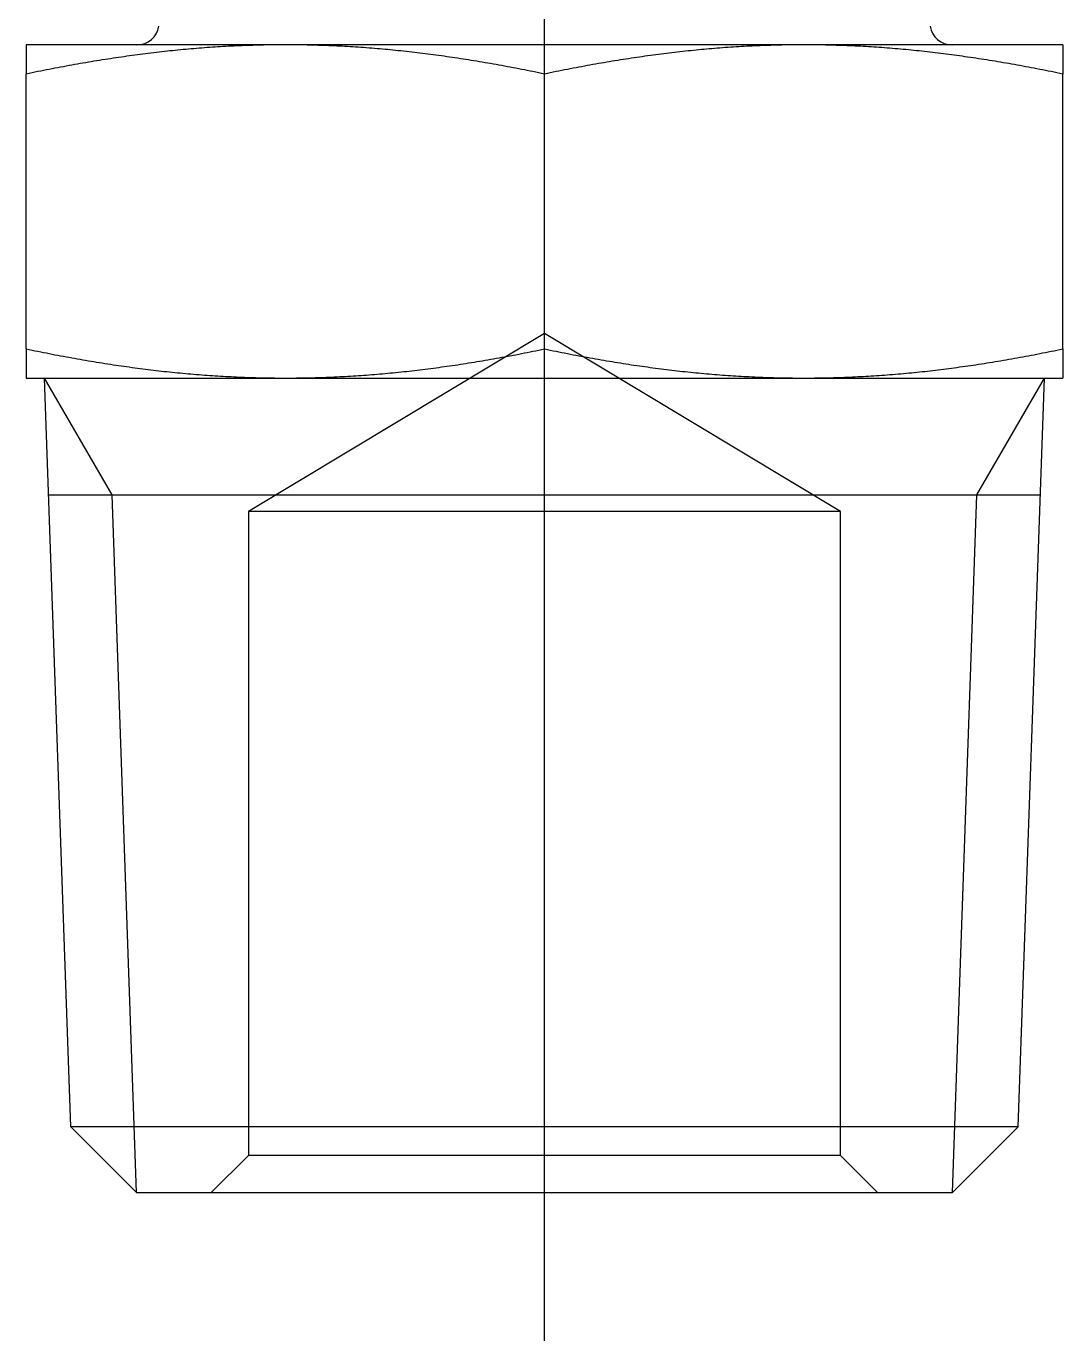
# Model space of a CAD drawing. Extents: x -35.3 to 52.3, y -45.8 to 8.8.
# Drawn here: x 35.81 to 49.81, y -28 to -10.25 of the extents above; entities that cross this region are included whole.
import ezdxf

# ---------------------------------------------------------------- set-up
doc = ezdxf.new("R2010")
doc.units = 0
doc.linetypes.add('CENTER', pattern=[50.8, 31.75, -6.35, 6.35, -6.35])
doc.linetypes.add('DASHED', pattern=[19.05, 12.7, -6.35])
doc.layers.get('0').update_dxf_attribs({"linetype": 'CONTINUOUS'})
doc.layers.add('CENTER', color=1, linetype='CENTER')

msp = doc.modelspace()

# ---------------------------------------------------------------- linework, layer by layer
at = {"color": 7, "linetype": 'CONTINUOUS'}
for p, q in [((39.314, -10.5), (35.814, -10.5)), ((35.814, -10.5), (35.814, -10.894)), ((46.314, -10.5), (39.314, -10.5)), ((49.814, -10.5), (46.314, -10.5)), ((49.814, -10.5), (49.814, -10.894)), ((35.814, -14.606), (35.814, -10.894)), ((42.814, -14.606), (42.814, -10.894)), ((49.814, -14.606), (49.814, -10.894)), ((35.814, -14.606), (35.814, -15)), ((49.814, -14.606), (49.814, -15)), ((35.814, -15), (39.314, -15)), ((36.415, -25.113), (36.062, -15)), ((36.062, -15), (49.567, -15)), ((39.314, -15), (46.314, -15)), ((46.314, -15), (49.814, -15)), ((49.214, -25.113), (49.567, -15)), ((36.117, -16.578), (49.512, -16.578)), ((49.214, -25.113), (36.415, -25.113)), ((37.302, -26), (36.415, -25.113)), ((48.327, -26), (49.214, -25.113)), ((37.302, -26), (48.327, -26))]:
    msp.add_line(p, q, dxfattribs=at)
at = {"color": 3, "linetype": 'DASHED'}
for p, q in [((42.814, -14.397), (38.814, -16.8)), ((46.814, -16.8), (42.814, -14.397)), ((38.814, -16.8), (38.814, -25.5)), ((46.814, -16.8), (38.814, -16.8)), ((46.814, -25.5), (46.814, -16.8)), ((38.814, -25.5), (38.314, -26)), ((46.814, -25.5), (38.814, -25.5)), ((47.314, -26), (46.814, -25.5))]:
    msp.add_line(p, q, dxfattribs=at)
at = {"color": 3, "linetype": 'CONTINUOUS'}
for p, q in [((36.973, -16.578), (36.062, -15)), ((48.656, -16.578), (49.567, -15)), ((37.302, -26), (36.973, -16.578)), ((48.327, -26), (48.656, -16.578))]:
    msp.add_line(p, q, dxfattribs=at)
at = {"color": 7}
for points in [[(39.315, -10.5, 0), (39.277, -10.5, 0), (39.24, -10.5, 0), (39.203, -10.5, 0), (39.166, -10.501, 0), (39.13, -10.501, 0), (39.093, -10.502, 0), (39.056, -10.502, 0), (39.019, -10.503, 0), (38.983, -10.504, 0), (38.946, -10.505, 0), (38.91, -10.506, 0), (38.873, -10.507, 0), (38.837, -10.508, 0), (38.8, -10.509, 0), (38.764, -10.511, 0), (38.728, -10.512, 0), (38.691, -10.513, 0), (38.655, -10.515, 0), (38.619, -10.517, 0), (38.583, -10.518, 0), (38.546, -10.52, 0), (38.51, -10.522, 0), (38.474, -10.524, 0), (38.438, -10.527, 0), (38.402, -10.529, 0), (38.366, -10.531, 0), (38.33, -10.533, 0), (38.294, -10.536, 0), (38.257, -10.538, 0), (38.221, -10.541, 0), (38.185, -10.544, 0), (38.149, -10.547, 0), (38.113, -10.55, 0), (38.077, -10.553, 0), (38.041, -10.556, 0), (38.005, -10.559, 0), (37.969, -10.562, 0), (37.933, -10.565, 0), (37.897, -10.569, 0), (37.861, -10.572, 0), (37.825, -10.576, 0), (37.789, -10.579, 0), (37.753, -10.583, 0), (37.717, -10.587, 0), (37.68, -10.591, 0), (37.644, -10.595, 0), (37.608, -10.599, 0), (37.572, -10.603, 0), (37.536, -10.607, 0), (37.499, -10.612, 0), (37.463, -10.616, 0), (37.427, -10.621, 0), (37.391, -10.625, 0), (37.354, -10.63, 0), (37.318, -10.635, 0), (37.281, -10.639, 0), (37.245, -10.644, 0), (37.208, -10.649, 0), (37.172, -10.655, 0), (37.135, -10.66, 0), (37.099, -10.665, 0), (37.062, -10.67, 0), (37.025, -10.676, 0), (36.988, -10.681, 0), (36.951, -10.687, 0), (36.915, -10.692, 0), (36.878, -10.698, 0), (36.841, -10.704, 0), (36.804, -10.71, 0), (36.766, -10.716, 0), (36.729, -10.722, 0), (36.692, -10.728, 0), (36.655, -10.734, 0), (36.617, -10.741, 0), (36.58, -10.747, 0), (36.542, -10.754, 0), (36.505, -10.76, 0), (36.467, -10.767, 0), (36.429, -10.774, 0), (36.392, -10.781, 0), (36.354, -10.788, 0), (36.316, -10.795, 0), (36.278, -10.802, 0), (36.24, -10.809, 0), (36.202, -10.816, 0), (36.163, -10.824, 0), (36.125, -10.831, 0), (36.086, -10.839, 0), (36.048, -10.846, 0), (36.009, -10.854, 0), (35.97, -10.862, 0), (35.932, -10.87, 0), (35.893, -10.878, 0), (35.854, -10.886, 0), (35.815, -10.894, 0)], [(42.815, -10.894, 0), (42.775, -10.886, 0), (42.736, -10.878, 0), (42.697, -10.87, 0), (42.658, -10.862, 0), (42.62, -10.854, 0), (42.581, -10.846, 0), (42.543, -10.839, 0), (42.504, -10.831, 0), (42.466, -10.824, 0), (42.427, -10.816, 0), (42.389, -10.809, 0), (42.351, -10.802, 0), (42.313, -10.795, 0), (42.275, -10.788, 0), (42.237, -10.781, 0), (42.199, -10.774, 0), (42.162, -10.767, 0), (42.124, -10.76, 0), (42.087, -10.754, 0), (42.049, -10.747, 0), (42.012, -10.741, 0), (41.974, -10.734, 0), (41.937, -10.728, 0), (41.9, -10.722, 0), (41.862, -10.716, 0), (41.825, -10.71, 0), (41.788, -10.704, 0), (41.751, -10.698, 0), (41.714, -10.692, 0), (41.678, -10.687, 0), (41.641, -10.681, 0), (41.604, -10.676, 0), (41.567, -10.67, 0), (41.53, -10.665, 0), (41.494, -10.66, 0), (41.457, -10.655, 0), (41.421, -10.649, 0), (41.384, -10.644, 0), (41.348, -10.639, 0), (41.311, -10.635, 0), (41.275, -10.63, 0), (41.238, -10.625, 0), (41.202, -10.621, 0), (41.166, -10.616, 0), (41.13, -10.612, 0), (41.093, -10.607, 0), (41.057, -10.603, 0), (41.021, -10.599, 0), (40.985, -10.595, 0), (40.949, -10.591, 0), (40.912, -10.587, 0), (40.876, -10.583, 0), (40.84, -10.579, 0), (40.804, -10.576, 0), (40.768, -10.572, 0), (40.732, -10.569, 0), (40.696, -10.565, 0), (40.66, -10.562, 0), (40.624, -10.559, 0), (40.588, -10.556, 0), (40.552, -10.553, 0), (40.516, -10.55, 0), (40.48, -10.547, 0), (40.444, -10.544, 0), (40.407, -10.541, 0), (40.371, -10.538, 0), (40.335, -10.536, 0), (40.299, -10.533, 0), (40.263, -10.531, 0), (40.227, -10.529, 0), (40.191, -10.527, 0), (40.155, -10.524, 0), (40.119, -10.522, 0), (40.083, -10.52, 0), (40.046, -10.518, 0), (40.01, -10.517, 0), (39.974, -10.515, 0), (39.938, -10.513, 0), (39.901, -10.512, 0), (39.865, -10.511, 0), (39.829, -10.509, 0), (39.792, -10.508, 0), (39.756, -10.507, 0), (39.719, -10.506, 0), (39.683, -10.505, 0), (39.646, -10.504, 0), (39.609, -10.503, 0), (39.573, -10.502, 0), (39.536, -10.502, 0), (39.499, -10.501, 0), (39.462, -10.501, 0), (39.425, -10.5, 0), (39.389, -10.5, 0), (39.352, -10.5, 0), (39.315, -10.5, 0)], [(46.315, -10.5, 0), (46.277, -10.5, 0), (46.24, -10.5, 0), (46.203, -10.5, 0), (46.166, -10.501, 0), (46.13, -10.501, 0), (46.093, -10.502, 0), (46.056, -10.502, 0), (46.019, -10.503, 0), (45.983, -10.504, 0), (45.946, -10.505, 0), (45.91, -10.506, 0), (45.873, -10.507, 0), (45.837, -10.508, 0), (45.8, -10.509, 0), (45.764, -10.511, 0), (45.728, -10.512, 0), (45.691, -10.513, 0), (45.655, -10.515, 0), (45.619, -10.517, 0), (45.583, -10.518, 0), (45.546, -10.52, 0), (45.51, -10.522, 0), (45.474, -10.524, 0), (45.438, -10.527, 0), (45.402, -10.529, 0), (45.366, -10.531, 0), (45.33, -10.533, 0), (45.294, -10.536, 0), (45.257, -10.538, 0), (45.221, -10.541, 0), (45.185, -10.544, 0), (45.149, -10.547, 0), (45.113, -10.55, 0), (45.077, -10.553, 0), (45.041, -10.556, 0), (45.005, -10.559, 0), (44.969, -10.562, 0), (44.933, -10.565, 0), (44.897, -10.569, 0), (44.861, -10.572, 0), (44.825, -10.576, 0), (44.789, -10.579, 0), (44.753, -10.583, 0), (44.717, -10.587, 0), (44.68, -10.591, 0), (44.644, -10.595, 0), (44.608, -10.599, 0), (44.572, -10.603, 0), (44.536, -10.607, 0), (44.499, -10.612, 0), (44.463, -10.616, 0), (44.427, -10.621, 0), (44.391, -10.625, 0), (44.354, -10.63, 0), (44.318, -10.635, 0), (44.281, -10.639, 0), (44.245, -10.644, 0), (44.208, -10.649, 0), (44.172, -10.655, 0), (44.135, -10.66, 0), (44.099, -10.665, 0), (44.062, -10.67, 0), (44.025, -10.676, 0), (43.988, -10.681, 0), (43.951, -10.687, 0), (43.915, -10.692, 0), (43.878, -10.698, 0), (43.841, -10.704, 0), (43.804, -10.71, 0), (43.766, -10.716, 0), (43.729, -10.722, 0), (43.692, -10.728, 0), (43.655, -10.734, 0), (43.617, -10.741, 0), (43.58, -10.747, 0), (43.542, -10.754, 0), (43.505, -10.76, 0), (43.467, -10.767, 0), (43.429, -10.774, 0), (43.392, -10.781, 0), (43.354, -10.788, 0), (43.316, -10.795, 0), (43.278, -10.802, 0), (43.24, -10.809, 0), (43.202, -10.816, 0), (43.163, -10.824, 0), (43.125, -10.831, 0), (43.086, -10.839, 0), (43.048, -10.846, 0), (43.009, -10.854, 0), (42.97, -10.862, 0), (42.932, -10.87, 0), (42.893, -10.878, 0), (42.854, -10.886, 0), (42.815, -10.894, 0)], [(49.815, -10.894, 0), (49.775, -10.886, 0), (49.736, -10.878, 0), (49.697, -10.87, 0), (49.658, -10.862, 0), (49.62, -10.854, 0), (49.581, -10.846, 0), (49.543, -10.839, 0), (49.504, -10.831, 0), (49.466, -10.824, 0), (49.427, -10.816, 0), (49.389, -10.809, 0), (49.351, -10.802, 0), (49.313, -10.795, 0), (49.275, -10.788, 0), (49.237, -10.781, 0), (49.199, -10.774, 0), (49.162, -10.767, 0), (49.124, -10.76, 0), (49.087, -10.754, 0), (49.049, -10.747, 0), (49.012, -10.741, 0), (48.974, -10.734, 0), (48.937, -10.728, 0), (48.9, -10.722, 0), (48.862, -10.716, 0), (48.825, -10.71, 0), (48.788, -10.704, 0), (48.751, -10.698, 0), (48.714, -10.692, 0), (48.678, -10.687, 0), (48.641, -10.681, 0), (48.604, -10.676, 0), (48.567, -10.67, 0), (48.53, -10.665, 0), (48.494, -10.66, 0), (48.457, -10.655, 0), (48.421, -10.649, 0), (48.384, -10.644, 0), (48.348, -10.639, 0), (48.311, -10.635, 0), (48.275, -10.63, 0), (48.238, -10.625, 0), (48.202, -10.621, 0), (48.166, -10.616, 0), (48.13, -10.612, 0), (48.093, -10.607, 0), (48.057, -10.603, 0), (48.021, -10.599, 0), (47.985, -10.595, 0), (47.949, -10.591, 0), (47.912, -10.587, 0), (47.876, -10.583, 0), (47.84, -10.579, 0), (47.804, -10.576, 0), (47.768, -10.572, 0), (47.732, -10.569, 0), (47.696, -10.565, 0), (47.66, -10.562, 0), (47.624, -10.559, 0), (47.588, -10.556, 0), (47.552, -10.553, 0), (47.516, -10.55, 0), (47.48, -10.547, 0), (47.444, -10.544, 0), (47.407, -10.541, 0), (47.371, -10.538, 0), (47.335, -10.536, 0), (47.299, -10.533, 0), (47.263, -10.531, 0), (47.227, -10.529, 0), (47.191, -10.527, 0), (47.155, -10.524, 0), (47.119, -10.522, 0), (47.083, -10.52, 0), (47.046, -10.518, 0), (47.01, -10.517, 0), (46.974, -10.515, 0), (46.938, -10.513, 0), (46.901, -10.512, 0), (46.865, -10.511, 0), (46.829, -10.509, 0), (46.792, -10.508, 0), (46.756, -10.507, 0), (46.719, -10.506, 0), (46.683, -10.505, 0), (46.646, -10.504, 0), (46.609, -10.503, 0), (46.573, -10.502, 0), (46.536, -10.502, 0), (46.499, -10.501, 0), (46.462, -10.501, 0), (46.425, -10.5, 0), (46.389, -10.5, 0), (46.352, -10.5, 0), (46.315, -10.5, 0)], [(35.815, -14.606, 0), (35.853, -14.614, 0), (35.892, -14.622, 0), (35.931, -14.63, 0), (35.97, -14.638, 0), (36.009, -14.646, 0), (36.047, -14.653, 0), (36.086, -14.661, 0), (36.124, -14.669, 0), (36.163, -14.676, 0), (36.201, -14.684, 0), (36.239, -14.691, 0), (36.277, -14.698, 0), (36.315, -14.705, 0), (36.353, -14.712, 0), (36.391, -14.719, 0), (36.428, -14.726, 0), (36.466, -14.733, 0), (36.504, -14.739, 0), (36.541, -14.746, 0), (36.579, -14.753, 0), (36.616, -14.759, 0), (36.653, -14.765, 0), (36.691, -14.772, 0), (36.728, -14.778, 0), (36.765, -14.784, 0), (36.802, -14.79, 0), (36.839, -14.796, 0), (36.876, -14.802, 0), (36.913, -14.807, 0), (36.95, -14.813, 0), (36.987, -14.819, 0), (37.023, -14.824, 0), (37.06, -14.829, 0), (37.097, -14.835, 0), (37.133, -14.84, 0), (37.17, -14.845, 0), (37.206, -14.85, 0), (37.243, -14.855, 0), (37.279, -14.86, 0), (37.316, -14.865, 0), (37.352, -14.87, 0), (37.389, -14.874, 0), (37.425, -14.879, 0), (37.461, -14.884, 0), (37.498, -14.888, 0), (37.534, -14.892, 0), (37.57, -14.897, 0), (37.606, -14.901, 0), (37.642, -14.905, 0), (37.678, -14.909, 0), (37.715, -14.913, 0), (37.751, -14.917, 0), (37.787, -14.92, 0), (37.823, -14.924, 0), (37.859, -14.928, 0), (37.895, -14.931, 0), (37.931, -14.934, 0), (37.967, -14.938, 0), (38.003, -14.941, 0), (38.039, -14.944, 0), (38.075, -14.947, 0), (38.111, -14.95, 0), (38.148, -14.953, 0), (38.184, -14.956, 0), (38.22, -14.959, 0), (38.256, -14.961, 0), (38.292, -14.964, 0), (38.328, -14.966, 0), (38.364, -14.969, 0), (38.4, -14.971, 0), (38.436, -14.973, 0), (38.473, -14.976, 0), (38.509, -14.978, 0), (38.545, -14.98, 0), (38.581, -14.981, 0), (38.617, -14.983, 0), (38.654, -14.985, 0), (38.69, -14.986, 0), (38.727, -14.988, 0), (38.763, -14.989, 0), (38.799, -14.991, 0), (38.836, -14.992, 0), (38.872, -14.993, 0), (38.909, -14.994, 0), (38.946, -14.995, 0), (38.982, -14.996, 0), (39.019, -14.997, 0), (39.056, -14.998, 0), (39.092, -14.998, 0), (39.129, -14.999, 0), (39.166, -14.999, 0), (39.203, -15, 0), (39.24, -15, 0), (39.277, -15, 0), (39.315, -15, 0)], [(39.315, -15, 0), (39.352, -15, 0), (39.389, -15, 0), (39.426, -15, 0), (39.463, -14.999, 0), (39.5, -14.999, 0), (39.536, -14.998, 0), (39.573, -14.998, 0), (39.61, -14.997, 0), (39.647, -14.996, 0), (39.683, -14.995, 0), (39.72, -14.994, 0), (39.757, -14.993, 0), (39.793, -14.992, 0), (39.83, -14.991, 0), (39.866, -14.989, 0), (39.902, -14.988, 0), (39.939, -14.986, 0), (39.975, -14.985, 0), (40.011, -14.983, 0), (40.048, -14.981, 0), (40.084, -14.98, 0), (40.12, -14.978, 0), (40.156, -14.976, 0), (40.193, -14.973, 0), (40.229, -14.971, 0), (40.265, -14.969, 0), (40.301, -14.966, 0), (40.337, -14.964, 0), (40.373, -14.961, 0), (40.409, -14.959, 0), (40.445, -14.956, 0), (40.481, -14.953, 0), (40.517, -14.95, 0), (40.553, -14.947, 0), (40.59, -14.944, 0), (40.626, -14.941, 0), (40.662, -14.938, 0), (40.698, -14.934, 0), (40.734, -14.931, 0), (40.77, -14.928, 0), (40.806, -14.924, 0), (40.842, -14.92, 0), (40.878, -14.917, 0), (40.914, -14.913, 0), (40.95, -14.909, 0), (40.987, -14.905, 0), (41.023, -14.901, 0), (41.059, -14.897, 0), (41.095, -14.892, 0), (41.131, -14.888, 0), (41.168, -14.884, 0), (41.204, -14.879, 0), (41.24, -14.874, 0), (41.277, -14.87, 0), (41.313, -14.865, 0), (41.349, -14.86, 0), (41.386, -14.855, 0), (41.422, -14.85, 0), (41.459, -14.845, 0), (41.496, -14.84, 0), (41.532, -14.835, 0), (41.569, -14.829, 0), (41.606, -14.824, 0), (41.642, -14.819, 0), (41.679, -14.813, 0), (41.716, -14.807, 0), (41.753, -14.802, 0), (41.79, -14.796, 0), (41.827, -14.79, 0), (41.864, -14.784, 0), (41.901, -14.778, 0), (41.938, -14.772, 0), (41.976, -14.765, 0), (42.013, -14.759, 0), (42.05, -14.753, 0), (42.088, -14.746, 0), (42.125, -14.739, 0), (42.163, -14.733, 0), (42.201, -14.726, 0), (42.238, -14.719, 0), (42.276, -14.712, 0), (42.314, -14.705, 0), (42.352, -14.698, 0), (42.39, -14.691, 0), (42.428, -14.684, 0), (42.466, -14.676, 0), (42.505, -14.669, 0), (42.543, -14.661, 0), (42.582, -14.653, 0), (42.62, -14.646, 0), (42.659, -14.638, 0), (42.698, -14.63, 0), (42.736, -14.622, 0), (42.775, -14.614, 0), (42.815, -14.606, 0)], [(42.815, -14.606, 0), (42.853, -14.614, 0), (42.892, -14.622, 0), (42.931, -14.63, 0), (42.97, -14.638, 0), (43.009, -14.646, 0), (43.047, -14.653, 0), (43.086, -14.661, 0), (43.124, -14.669, 0), (43.163, -14.676, 0), (43.201, -14.684, 0), (43.239, -14.691, 0), (43.277, -14.698, 0), (43.315, -14.705, 0), (43.353, -14.712, 0), (43.391, -14.719, 0), (43.428, -14.726, 0), (43.466, -14.733, 0), (43.504, -14.739, 0), (43.541, -14.746, 0), (43.579, -14.753, 0), (43.616, -14.759, 0), (43.653, -14.765, 0), (43.691, -14.772, 0), (43.728, -14.778, 0), (43.765, -14.784, 0), (43.802, -14.79, 0), (43.839, -14.796, 0), (43.876, -14.802, 0), (43.913, -14.807, 0), (43.95, -14.813, 0), (43.987, -14.819, 0), (44.023, -14.824, 0), (44.06, -14.829, 0), (44.097, -14.835, 0), (44.133, -14.84, 0), (44.17, -14.845, 0), (44.206, -14.85, 0), (44.243, -14.855, 0), (44.279, -14.86, 0), (44.316, -14.865, 0), (44.352, -14.87, 0), (44.389, -14.874, 0), (44.425, -14.879, 0), (44.461, -14.884, 0), (44.498, -14.888, 0), (44.534, -14.892, 0), (44.57, -14.897, 0), (44.606, -14.901, 0), (44.642, -14.905, 0), (44.678, -14.909, 0), (44.715, -14.913, 0), (44.751, -14.917, 0), (44.787, -14.92, 0), (44.823, -14.924, 0), (44.859, -14.928, 0), (44.895, -14.931, 0), (44.931, -14.934, 0), (44.967, -14.938, 0), (45.003, -14.941, 0), (45.039, -14.944, 0), (45.075, -14.947, 0), (45.111, -14.95, 0), (45.148, -14.953, 0), (45.184, -14.956, 0), (45.22, -14.959, 0), (45.256, -14.961, 0), (45.292, -14.964, 0), (45.328, -14.966, 0), (45.364, -14.969, 0), (45.4, -14.971, 0), (45.436, -14.973, 0), (45.473, -14.976, 0), (45.509, -14.978, 0), (45.545, -14.98, 0), (45.581, -14.981, 0), (45.617, -14.983, 0), (45.654, -14.985, 0), (45.69, -14.986, 0), (45.727, -14.988, 0), (45.763, -14.989, 0), (45.799, -14.991, 0), (45.836, -14.992, 0), (45.872, -14.993, 0), (45.909, -14.994, 0), (45.946, -14.995, 0), (45.982, -14.996, 0), (46.019, -14.997, 0), (46.056, -14.998, 0), (46.092, -14.998, 0), (46.129, -14.999, 0), (46.166, -14.999, 0), (46.203, -15, 0), (46.24, -15, 0), (46.277, -15, 0), (46.315, -15, 0)], [(46.315, -15, 0), (46.352, -15, 0), (46.389, -15, 0), (46.426, -15, 0), (46.463, -14.999, 0), (46.5, -14.999, 0), (46.536, -14.998, 0), (46.573, -14.998, 0), (46.61, -14.997, 0), (46.647, -14.996, 0), (46.683, -14.995, 0), (46.72, -14.994, 0), (46.757, -14.993, 0), (46.793, -14.992, 0), (46.83, -14.991, 0), (46.866, -14.989, 0), (46.902, -14.988, 0), (46.939, -14.986, 0), (46.975, -14.985, 0), (47.011, -14.983, 0), (47.048, -14.981, 0), (47.084, -14.98, 0), (47.12, -14.978, 0), (47.156, -14.976, 0), (47.193, -14.973, 0), (47.229, -14.971, 0), (47.265, -14.969, 0), (47.301, -14.966, 0), (47.337, -14.964, 0), (47.373, -14.961, 0), (47.409, -14.959, 0), (47.445, -14.956, 0), (47.481, -14.953, 0), (47.517, -14.95, 0), (47.553, -14.947, 0), (47.59, -14.944, 0), (47.626, -14.941, 0), (47.662, -14.938, 0), (47.698, -14.934, 0), (47.734, -14.931, 0), (47.77, -14.928, 0), (47.806, -14.924, 0), (47.842, -14.92, 0), (47.878, -14.917, 0), (47.914, -14.913, 0), (47.95, -14.909, 0), (47.987, -14.905, 0), (48.023, -14.901, 0), (48.059, -14.897, 0), (48.095, -14.892, 0), (48.131, -14.888, 0), (48.168, -14.884, 0), (48.204, -14.879, 0), (48.24, -14.874, 0), (48.277, -14.87, 0), (48.313, -14.865, 0), (48.349, -14.86, 0), (48.386, -14.855, 0), (48.422, -14.85, 0), (48.459, -14.845, 0), (48.496, -14.84, 0), (48.532, -14.835, 0), (48.569, -14.829, 0), (48.606, -14.824, 0), (48.642, -14.819, 0), (48.679, -14.813, 0), (48.716, -14.807, 0), (48.753, -14.802, 0), (48.79, -14.796, 0), (48.827, -14.79, 0), (48.864, -14.784, 0), (48.901, -14.778, 0), (48.938, -14.772, 0), (48.976, -14.765, 0), (49.013, -14.759, 0), (49.05, -14.753, 0), (49.088, -14.746, 0), (49.125, -14.739, 0), (49.163, -14.733, 0), (49.201, -14.726, 0), (49.238, -14.719, 0), (49.276, -14.712, 0), (49.314, -14.705, 0), (49.352, -14.698, 0), (49.39, -14.691, 0), (49.428, -14.684, 0), (49.466, -14.676, 0), (49.505, -14.669, 0), (49.543, -14.661, 0), (49.582, -14.653, 0), (49.62, -14.646, 0), (49.659, -14.638, 0), (49.698, -14.63, 0), (49.736, -14.622, 0), (49.775, -14.614, 0), (49.815, -14.606, 0)]]:
    msp.add_polyline3d(points, dxfattribs=at)
at = {"color": 7, "linetype": 'CONTINUOUS'}
for centre, start, end in [((37.31, -10.2), 270, 350.5377), ((48.319, -10.2), 189.4623, 270)]:
    msp.add_arc(centre, 0.3, start, end, dxfattribs=at)
at = {"layer": 'CENTER', "color": 1, "linetype": 'CENTER'}
msp.add_line((42.814, -28), (42.814, 8.8), dxfattribs=at)

doc.saveas('drawing.dxf')
